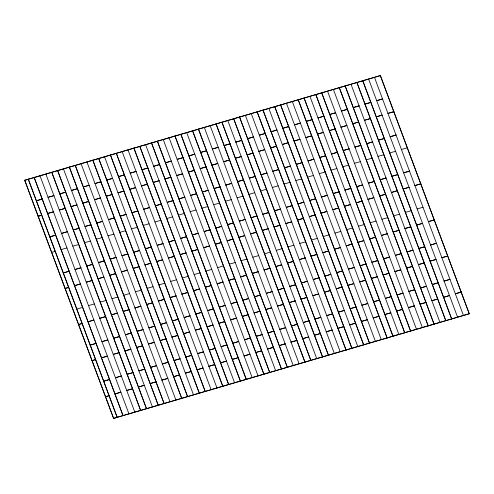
<?xml version="1.0" encoding="UTF-8"?>
<svg xmlns="http://www.w3.org/2000/svg" width="494" height="494" viewBox="0 0 494 494"><rect width="100%" height="100%" fill="white"/><g stroke="black" fill="none" stroke-linecap="round" stroke-linejoin="round"><path stroke-width="0.74" d="M24.7 180.298L380.386 75.582L469.275 313.795L113.614 418.418L24.7 180.298L380.386 75.582M39.995 175.796L128.928 413.824M45.862 174.073L134.8 412.095M63.467 168.892L152.405 406.92M51.672 252.366L55.205 251.415M81.072 163.712L170.01 401.739M61.095 249.594L66.937 247.963M86.944 161.989L175.876 400.017M72.834 246.142L78.676 244.511M104.549 156.808L193.481 394.836M84.567 242.69L90.414 241.06M76.774 309.028L82.622 307.398M96.305 239.238L102.153 237.602M122.154 151.633L211.086 389.655M128.02 149.904L216.959 387.932M88.512 305.576L94.354 303.946M108.044 235.786L113.886 234.15M100.251 302.124L106.093 300.494M119.776 232.334L125.624 230.698M145.625 144.723L234.564 382.751M111.984 298.672L117.831 297.042M131.515 228.883L137.363 227.246M163.23 139.549L252.168 377.57M123.722 295.221L129.564 293.584M143.254 225.431L149.095 223.794M169.102 137.82L258.035 375.848M135.461 291.769L141.303 290.132M154.993 221.973L160.834 220.343M113.614 418.418L24.725 180.205M186.707 132.645L275.64 370.667M147.193 288.317L153.041 286.681M166.725 218.521L172.573 216.891M158.932 284.865L164.78 283.229M178.464 215.069L184.305 213.439M204.312 127.464L293.245 365.492M210.178 125.735L299.117 363.763M170.671 281.413L176.512 279.777M190.202 211.617L196.044 209.987M182.41 277.955L188.251 276.325M201.935 208.165L207.783 206.535M227.783 120.561L316.722 358.582M194.142 274.503L199.99 272.873M213.674 204.714L219.521 203.083M245.388 115.38L334.327 353.408M205.881 271.052L211.722 269.421M225.412 201.262L231.254 199.625M251.255 113.657L340.193 351.679M217.619 267.6L223.461 265.97M237.151 197.81L242.992 196.174M268.866 108.476L357.798 346.504M229.352 264.148L235.2 262.518M248.883 194.358L254.731 192.722M241.091 260.696L246.938 259.066M260.622 190.906L266.464 189.27M286.471 103.295L375.403 341.323M292.337 101.573L381.275 339.594M252.829 257.244L258.671 255.608M272.361 187.454L278.202 185.818M264.562 253.793L270.409 252.156M284.093 183.996L289.941 182.366M309.942 96.392L398.88 334.419M276.3 250.341L282.148 248.704M295.832 180.545L301.68 178.914M327.547 91.211L416.485 329.239M288.039 246.889L293.881 245.252M307.571 177.093L313.412 175.463M333.413 89.488L422.351 327.516M299.778 243.437L305.619 241.801M319.309 173.641L325.151 172.011M351.024 84.307L439.956 322.335M311.51 239.979L317.358 238.349M331.042 170.189L336.889 168.559M323.249 236.527L329.097 234.897M342.78 166.737L348.622 165.107M368.629 79.133L457.561 317.154M374.495 77.404L463.434 315.431M334.988 233.075L340.829 231.445M354.519 163.286L360.361 161.649M346.72 229.624L352.568 227.993M366.252 159.834L372.099 158.197M358.459 226.172L364.306 224.542M377.99 156.382L383.838 154.746M370.197 222.72L376.039 221.09M389.729 152.93L395.571 151.294M381.936 219.268L387.778 217.632M401.468 149.478L407.309 147.842M393.669 215.816L399.516 214.18M405.407 212.364L411.255 210.728M417.146 208.913L422.988 207.276M113.639 418.319L469.3 313.702M380.361 75.681L469.275 313.795M28.282 179.155L117.171 417.368L28.282 179.155M34.148 177.432L123.037 415.645L34.148 177.432M36.358 200.786L42.225 199.057L36.358 200.786M38.199 216.286L41.755 215.236L38.199 216.286M51.753 172.252L140.642 410.465L51.753 172.252M48.091 197.328L53.963 195.605L48.091 197.328M57.625 170.523L146.514 408.736L57.625 170.523M47.622 213.513L53.488 211.784L47.622 213.513M59.83 193.876L65.696 192.154L59.83 193.876M49.826 236.867L55.699 235.138L49.826 236.867M69.358 167.071L158.247 405.284L69.358 167.071M59.36 210.061L65.227 208.332L59.36 210.061M75.23 165.348L164.119 403.561L75.23 165.348M71.568 190.425L77.435 188.702L71.568 190.425M61.565 233.415L67.431 231.686L61.565 233.415M71.093 206.609L76.965 204.88L71.093 206.609M83.301 186.973L89.173 185.25L83.301 186.973M73.303 229.963L79.17 228.234L73.303 229.963M63.3 272.947L69.172 271.218L63.3 272.947M92.835 160.167L181.724 398.38L92.835 160.167M82.831 203.158L88.704 201.429L82.831 203.158M65.14 288.447L68.697 287.403L65.14 288.447M98.701 158.444L187.59 396.657L98.701 158.444M95.039 183.521L100.906 181.798L95.039 183.521M85.042 226.505L90.908 224.782L85.042 226.505M75.039 269.496L80.905 267.767L75.039 269.496M94.57 199.706L100.436 197.977L94.57 199.706M74.569 285.674L80.436 283.951L74.569 285.674M110.44 154.993L199.329 393.199L110.44 154.993M106.778 180.069L112.644 178.34L106.778 180.069M96.775 223.053L102.647 221.331L96.775 223.053M86.777 266.044L92.644 264.315L86.777 266.044M116.306 153.263L205.195 391.476L116.306 153.263M106.309 196.248L112.175 194.525L106.309 196.248M86.302 282.222L92.174 280.499L86.302 282.222M78.614 324.533L82.171 323.484L78.614 324.533M118.517 176.617L124.383 174.888L118.517 176.617M108.513 219.602L114.38 217.879L108.513 219.602M98.51 262.592L104.382 260.863L98.51 262.592M118.041 192.796L123.914 191.073L118.041 192.796M98.04 278.77L103.907 277.048L98.04 278.77M88.043 321.761L93.909 320.032L88.043 321.761M133.911 148.083L222.8 386.296L133.911 148.083M130.249 173.166L136.122 171.437L130.249 173.166M120.252 216.15L126.118 214.427L120.252 216.15M110.248 259.14L116.115 257.411L110.248 259.14M139.783 146.36L228.673 384.573L139.783 146.36M129.78 189.344L135.646 187.621L129.78 189.344M90.248 345.115L96.114 343.386L90.248 345.115M109.779 275.319L115.645 273.596L109.779 275.319M99.776 318.309L105.648 316.58L99.776 318.309M92.088 360.614L95.645 359.564L92.088 360.614M141.988 169.714L147.854 167.985L141.988 169.714M131.984 212.698L137.857 210.975L131.984 212.698M121.987 255.688L127.853 253.959L121.987 255.688M151.516 142.908L240.405 381.121L151.516 142.908M141.519 185.892L147.385 184.169L141.519 185.892M101.986 341.657L107.853 339.934L101.986 341.657M121.518 271.867L127.384 270.138L121.518 271.867M111.514 314.851L117.381 313.128L111.514 314.851M101.511 357.841L107.383 356.112L101.511 357.841M157.388 141.179L246.278 379.392L157.388 141.179M153.727 166.262L159.593 164.533L153.727 166.262M143.723 209.246L149.589 207.517L143.723 209.246M133.726 252.23L139.592 250.507L133.726 252.23M153.251 182.44L159.124 180.718L153.251 182.44M113.719 338.205L119.591 336.482L113.719 338.205M103.721 381.195L109.588 379.466L103.721 381.195M133.25 268.415L139.123 266.686L133.25 268.415M123.253 311.399L129.119 309.676L123.253 311.399M113.25 354.389L119.116 352.66L113.25 354.389M105.562 396.694L109.118 395.651L105.562 396.694M165.459 162.81L171.332 161.081L165.459 162.81M155.462 205.794L161.328 204.065L155.462 205.794M145.458 248.778L151.331 247.056L145.458 248.778M174.993 136.004L263.882 374.211L174.993 136.004M164.99 178.989L170.856 177.26L164.99 178.989M125.457 334.753L131.324 333.03L125.457 334.753M115.46 377.743L121.326 376.014L115.46 377.743M144.989 264.963L150.855 263.234L144.989 264.963M134.986 307.947L140.858 306.224L134.986 307.947M124.988 350.938L130.854 349.209L124.988 350.938M180.86 134.275L269.749 372.488L180.86 134.275M114.985 393.922L120.857 392.199L114.985 393.922M177.198 159.352L183.064 157.629L177.198 159.352M167.2 202.342L173.067 200.613L167.2 202.342M157.197 245.327L163.063 243.604L157.197 245.327M176.728 175.537L182.595 173.808L176.728 175.537M137.196 331.301L143.062 329.578L137.196 331.301M127.193 374.291L133.065 372.562L127.193 374.291M156.728 261.511L162.594 259.782L156.728 261.511M146.724 304.495L152.59 302.773L146.724 304.495M136.727 347.486L142.593 345.757L136.727 347.486M192.598 130.824L281.487 369.037L192.598 130.824M126.723 390.47L132.59 388.747L126.723 390.47M188.936 155.9L194.803 154.177L188.936 155.9M178.933 198.891L184.805 197.162L178.933 198.891M168.936 241.875L174.802 240.152L168.936 241.875M198.465 129.095L287.354 367.308L198.465 129.095M188.467 172.085L194.333 170.356L188.467 172.085M148.935 327.849L154.801 326.126L148.935 327.849M138.931 370.833L144.798 369.111L138.931 370.833M168.46 258.059L174.333 256.33L168.46 258.059M158.463 301.044L164.329 299.321L158.463 301.044M148.459 344.034L154.332 342.305L148.459 344.034M138.462 387.018L144.328 385.289L138.462 387.018M200.675 152.448L206.541 150.726L200.675 152.448M190.672 195.439L196.538 193.71L190.672 195.439M180.668 238.423L186.541 236.7L180.668 238.423M200.2 168.633L206.072 166.904L200.2 168.633M160.667 324.397L166.54 322.668L160.667 324.397M150.67 367.382L156.536 365.659L150.67 367.382M180.199 254.608L186.065 252.879L180.199 254.608M170.202 297.592L176.068 295.863L170.202 297.592M160.198 340.576L166.064 338.853L160.198 340.576M216.069 123.92L304.959 362.133L216.069 123.92M150.195 383.566L156.067 381.837L150.195 383.566M212.408 148.997L218.28 147.274L212.408 148.997M202.41 191.987L208.277 190.258L202.41 191.987M192.407 234.971L198.273 233.242L192.407 234.971M221.942 122.191L310.831 360.404L221.942 122.191M211.938 165.181L217.805 163.452L211.938 165.181M172.406 320.946L178.272 319.217L172.406 320.946M162.403 363.93L168.275 362.207L162.403 363.93M191.938 251.15L197.804 249.427L191.938 251.15M181.934 294.14L187.806 292.411L181.934 294.14M171.937 337.124L177.803 335.401L171.937 337.124M161.933 380.114L167.799 378.385L161.933 380.114M224.146 145.545L230.013 143.822L224.146 145.545M214.143 188.529L220.015 186.806L214.143 188.529M204.146 231.519L210.012 229.79L204.146 231.519M233.674 118.739L322.563 356.952L233.674 118.739M223.677 161.729L229.543 160L223.677 161.729M184.145 317.494L190.011 315.765L184.145 317.494M174.141 360.478L180.007 358.755L174.141 360.478M203.676 247.698L209.542 245.975L203.676 247.698M193.673 290.688L199.539 288.959L193.673 290.688M183.669 333.672L189.542 331.949L183.669 333.672M239.547 117.016L328.436 355.223L239.547 117.016M173.672 376.663L179.538 374.934L173.672 376.663M235.885 142.093L241.751 140.364L235.885 142.093M225.882 185.077L231.748 183.354L225.882 185.077M215.884 228.067L221.75 226.338L215.884 228.067M235.41 158.271L241.282 156.549L235.41 158.271M195.877 314.042L201.75 312.313L195.877 314.042M185.88 357.026L191.746 355.303L185.88 357.026M215.409 244.246L221.281 242.523L215.409 244.246M205.411 287.236L211.278 285.507L205.411 287.236M195.408 330.22L201.274 328.498L195.408 330.22M185.411 373.211L191.277 371.482L185.411 373.211M247.618 138.641L253.49 136.912L247.618 138.641M237.62 181.625L243.486 179.902L237.62 181.625M227.617 224.616L233.489 222.887L227.617 224.616M257.152 111.835L346.041 350.048L257.152 111.835M247.148 154.82L253.014 153.097L247.148 154.82M207.616 310.59L213.482 308.861L207.616 310.59M197.612 353.574L203.485 351.845L197.612 353.574M227.147 240.794L233.014 239.071L227.147 240.794M217.144 283.784L223.016 282.055L217.144 283.784M207.147 326.769L213.013 325.046L207.147 326.769M263.018 110.106L351.907 348.319L263.018 110.106M197.143 369.759L203.015 368.03L197.143 369.759M259.356 135.189L265.222 133.46L259.356 135.189M249.359 178.173L255.225 176.451L249.359 178.173M239.355 221.164L245.222 219.435L239.355 221.164M258.887 151.368L264.753 149.645L258.887 151.368M219.355 307.138L225.221 305.409L219.355 307.138M209.351 350.123L215.223 348.394L209.351 350.123M238.886 237.342L244.752 235.619L238.886 237.342M228.883 280.333L234.749 278.604L228.883 280.333M218.885 323.317L224.751 321.588L218.885 323.317M274.757 106.655L363.646 344.868L274.757 106.655M208.882 366.301L214.748 364.578L208.882 366.301M271.095 131.737L276.961 130.008L271.095 131.737M261.091 174.722L266.964 172.999L261.091 174.722M251.094 217.712L256.96 215.983L251.094 217.712M280.623 104.932L369.512 343.145L280.623 104.932M270.626 147.916L276.492 146.193L270.626 147.916M231.087 303.68L236.959 301.958L231.087 303.68M221.09 346.671L226.956 344.942L221.09 346.671M250.619 233.89L256.491 232.161L250.619 233.89M240.621 276.875L246.487 275.152L240.621 276.875M230.618 319.865L236.49 318.136L230.618 319.865M220.62 362.849L226.487 361.126L220.62 362.849M282.834 128.286L288.7 126.557L282.834 128.286M272.83 171.27L278.696 169.541L272.83 171.27M262.827 214.254L268.699 212.531L262.827 214.254M282.358 144.464L288.23 142.741L282.358 144.464M242.826 300.228L248.698 298.506L242.826 300.228M232.828 343.219L238.695 341.49L232.828 343.219M262.357 230.439L268.223 228.71L262.357 230.439M252.36 273.423L258.226 271.7L252.36 273.423M242.356 316.413L248.223 314.684L242.356 316.413M298.228 99.751L387.117 337.964L298.228 99.751M232.353 359.397L238.225 357.675L232.353 359.397M294.566 124.834L300.438 123.105L294.566 124.834M284.569 167.818L290.435 166.089L284.569 167.818M274.565 210.802L280.431 209.079L274.565 210.802M304.1 98.028L392.989 336.235L304.1 98.028M294.097 141.012L299.963 139.283L294.097 141.012M254.564 296.777L260.431 295.054L254.564 296.777M244.561 339.767L250.433 338.038L244.561 339.767M274.096 226.987L279.962 225.258L274.096 226.987M264.092 269.971L269.965 268.248L264.092 269.971M254.095 312.961L259.961 311.232L254.095 312.961M244.092 355.946L249.958 354.223L244.092 355.946M306.305 121.376L312.171 119.653L306.305 121.376M296.301 164.366L302.174 162.637L296.301 164.366M286.304 207.35L292.17 205.628L286.304 207.35M315.833 94.57L404.722 332.783L315.833 94.57M305.835 137.56L311.702 135.831L305.835 137.56M266.303 293.325L272.169 291.602L266.303 293.325M256.3 336.315L262.166 334.586L256.3 336.315M285.835 223.535L291.701 221.806L285.835 223.535M275.831 266.519L281.697 264.796L275.831 266.519M265.828 309.51L271.7 307.781L265.828 309.51M321.705 92.847L410.594 331.06L321.705 92.847M255.83 352.494L261.697 350.771L255.83 352.494M318.043 117.924L323.91 116.201L318.043 117.924M308.04 160.914L313.906 159.185L308.04 160.914M298.036 203.899L303.909 202.176L298.036 203.899M317.568 134.109L323.44 132.38L317.568 134.109M278.036 289.873L283.908 288.15L278.036 289.873M268.038 332.857L273.904 331.134L268.038 332.857M297.567 220.083L303.44 218.354L297.567 220.083M287.57 263.067L293.436 261.345L287.57 263.067M277.566 306.058L283.433 304.329L277.566 306.058M267.569 349.042L273.435 347.313L267.569 349.042M329.776 114.472L335.648 112.749L329.776 114.472M319.779 157.463L325.645 155.733L319.779 157.463M309.775 200.447L315.647 198.724L309.775 200.447M339.31 87.666L428.199 325.879L339.31 87.666M329.307 130.657L335.173 128.928L329.307 130.657M289.774 286.421L295.64 284.692L289.774 286.421M279.771 329.405L285.643 327.683L279.771 329.405M309.306 216.631L315.172 214.902L309.306 216.631M299.302 259.616L305.175 257.887L299.302 259.616M289.305 302.6L295.171 300.877L289.305 302.6M345.176 85.944L434.065 324.157L345.176 85.944M279.301 345.59L285.174 343.861L279.301 345.59M341.515 111.02L347.381 109.298L341.515 111.02M331.511 154.011L337.383 152.282L331.511 154.011M321.514 196.995L327.38 195.266L321.514 196.995M341.045 127.205L346.911 125.476L341.045 127.205M301.513 282.969L307.379 281.24L301.513 282.969M291.509 325.954L297.382 324.231L291.509 325.954M321.044 213.173L326.911 211.451L321.044 213.173M311.041 256.164L316.907 254.435L311.041 256.164M301.044 299.148L306.91 297.425L301.044 299.148M356.915 82.492L445.804 320.705L356.915 82.492M291.04 342.138L296.906 340.409L291.04 342.138M353.253 107.569L359.119 105.846L353.253 107.569M343.25 150.553L349.122 148.83L343.25 150.553M333.252 193.543L339.119 191.814L333.252 193.543M362.781 80.763L451.67 318.976L362.781 80.763M352.784 123.753L358.65 122.024L352.784 123.753M313.245 279.518L319.118 277.789L313.245 279.518M303.248 322.502L309.114 320.779L303.248 322.502M332.777 209.722L338.649 207.999L332.777 209.722M322.78 252.712L328.646 250.983L322.78 252.712M312.776 295.696L318.649 293.973L312.776 295.696M302.779 338.686L308.645 336.957L302.779 338.686M364.986 104.117L370.858 102.388L364.986 104.117M354.988 147.101L360.855 145.378L354.988 147.101M344.985 190.091L350.857 188.362L344.985 190.091M364.516 120.295L370.389 118.572L364.516 120.295M324.984 276.066L330.856 274.337L324.984 276.066M314.987 319.05L320.853 317.327L314.987 319.05M344.516 206.27L350.382 204.547L344.516 206.27M334.518 249.26L340.385 247.531L334.518 249.26M324.515 292.244L330.381 290.521L324.515 292.244M314.511 335.235L320.384 333.506L314.511 335.235M376.724 100.665L382.597 98.936L376.724 100.665M366.727 143.649L372.593 141.926L366.727 143.649M356.724 186.639L362.59 184.91L356.724 186.639M376.255 116.843L382.121 115.121L376.255 116.843M336.723 272.614L342.589 270.885L336.723 272.614M326.719 315.598L332.592 313.869L326.719 315.598M356.254 202.818L362.121 201.095L356.254 202.818M346.251 245.808L352.123 244.079L346.251 245.808M336.253 288.792L342.12 287.07L336.253 288.792M326.25 331.783L332.116 330.054L326.25 331.783M378.46 140.197L384.332 138.474L378.46 140.197M368.462 183.188L374.329 181.459L368.462 183.188M387.994 113.392L393.86 111.669L387.994 113.392M348.461 269.162L354.328 267.433L348.461 269.162M338.458 312.146L344.324 310.417L338.458 312.146M367.993 199.366L373.859 197.643L367.993 199.366M357.989 242.356L363.856 240.627L357.989 242.356M347.986 285.341L353.858 283.612L347.986 285.341M337.989 328.325L343.855 326.602L337.989 328.325M390.198 136.745L396.065 135.023L390.198 136.745M380.195 179.736L386.067 178.007L380.195 179.736M360.194 265.704L366.066 263.981L360.194 265.704M350.197 308.694L356.063 306.965L350.197 308.694M379.725 195.914L385.598 194.185L379.725 195.914M369.728 238.898L375.594 237.176L369.728 238.898M359.725 281.889L365.591 280.16L359.725 281.889M349.721 324.873L355.594 323.15L349.721 324.873M391.933 176.278L397.806 174.555L391.933 176.278M371.933 262.252L377.799 260.529L371.933 262.252M361.929 305.243L367.802 303.514L361.929 305.243M391.464 192.462L397.33 190.733L391.464 192.462M381.461 235.447L387.333 233.724L381.461 235.447M371.463 278.437L377.33 276.708L371.463 278.437M361.46 321.421L367.332 319.698L361.46 321.421M403.672 172.826L409.538 171.103L403.672 172.826M383.671 258.8L389.538 257.078L383.671 258.8M373.668 301.791L379.54 300.062L373.668 301.791M403.203 189.011L409.069 187.282L403.203 189.011M393.199 231.995L399.066 230.272L393.199 231.995M383.196 274.985L389.068 273.256L383.196 274.985M373.198 317.969L379.065 316.246L373.198 317.969M395.404 255.349L401.276 253.626L395.404 255.349M385.406 298.339L391.273 296.61L385.406 298.339M414.935 185.559L420.808 183.83L414.935 185.559M404.938 228.543L410.804 226.82L404.938 228.543M394.934 271.533L400.807 269.804L394.934 271.533M384.937 314.517L390.803 312.788L384.937 314.517M407.142 251.897L413.015 250.174L407.142 251.897M397.145 294.881L403.011 293.158L397.145 294.881M416.67 225.091L422.543 223.368L416.67 225.091M406.673 268.081L412.539 266.352L406.673 268.081M396.67 311.066L402.542 309.337L396.67 311.066M418.881 248.445L424.747 246.716L418.881 248.445M408.878 291.429L414.75 289.706L408.878 291.429M428.409 221.639L434.282 219.91L428.409 221.639M418.412 264.623L424.278 262.901L418.412 264.623M408.408 307.614L414.275 305.885L408.408 307.614M430.62 244.993L436.486 243.264L430.62 244.993M420.616 287.977L426.483 286.254L420.616 287.977M430.144 261.172L436.017 259.449L430.144 261.172M420.147 304.162L426.013 302.433L420.147 304.162M432.355 284.525L438.221 282.803L432.355 284.525M441.883 257.72L447.749 255.997L441.883 257.72M431.88 300.71L437.752 298.981L431.88 300.71M444.087 281.074L449.96 279.351L444.087 281.074M443.618 297.258L449.491 295.529L443.618 297.258M455.357 293.8L461.223 292.078L455.357 293.8"/></g></svg>
